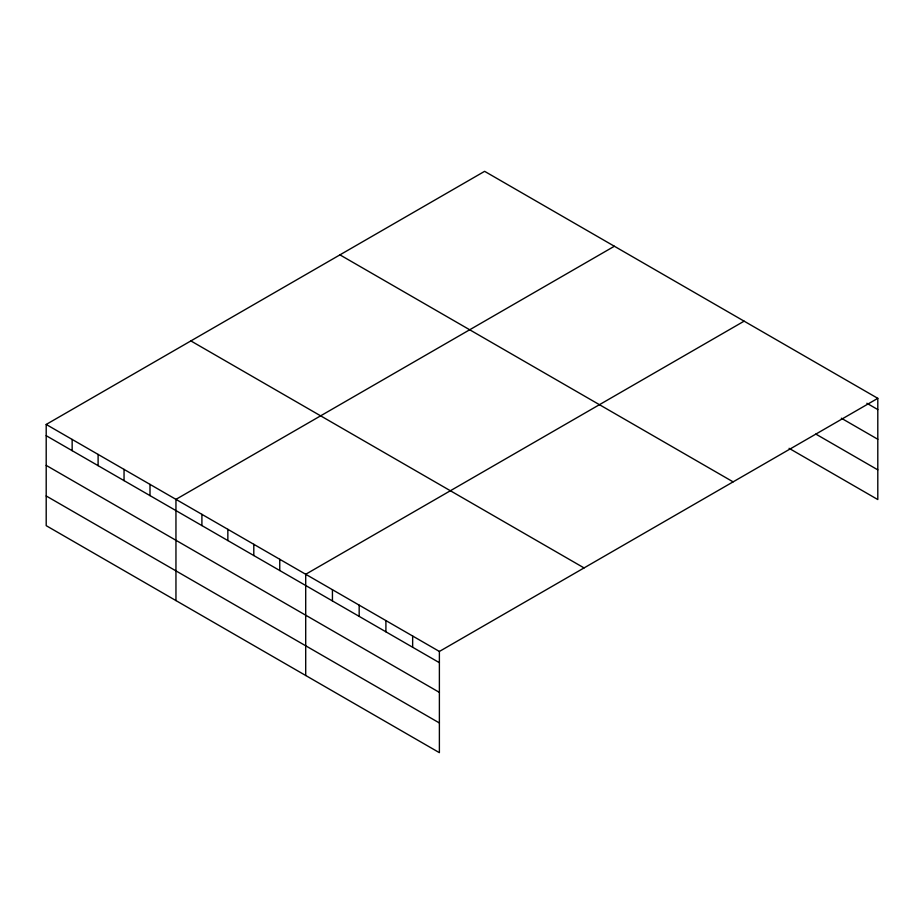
<?xml version="1.0" encoding="UTF-8"?>
<svg xmlns="http://www.w3.org/2000/svg" width="924" height="924" viewBox="0 0 924 924"><rect width="100%" height="100%" fill="white"/><g stroke="black" fill="none" stroke-linecap="round" stroke-linejoin="round"><path stroke-width="1.39" d="M877.8 398.336L484.615 171.333L46.2 424.451L46.2 525.664L439.385 752.667L439.385 651.455L877.8 398.336L877.8 499.549L789.084 448.325M614.368 246.246L175.953 499.364L175.953 600.577M744.12 321.159L305.705 574.278L305.705 675.49M866.862 403.257L877.8 409.575M841.337 418.214L877.8 439.27M815.823 434.072L877.8 469.854M339.94 254.862L733.125 481.866M190.875 340.921L584.06 567.925M46.2 424.451L439.385 651.455M46.2 435.689L439.385 662.693M46.2 465.384L439.385 692.388M46.2 495.969L439.385 722.972M412.647 636.012L412.647 647.262M385.909 620.582L385.909 631.82M359.17 605.139L359.17 616.389M332.432 589.708L332.432 600.947M279.753 559.286L279.753 570.535M253.8 544.305L253.8 555.543M227.847 529.325L227.847 540.563M201.906 514.345L201.906 525.583M150 484.384L150 495.622M124.047 469.392L124.047 480.642M98.106 454.412L98.106 465.65M72.153 439.431L72.153 450.669"/></g></svg>
